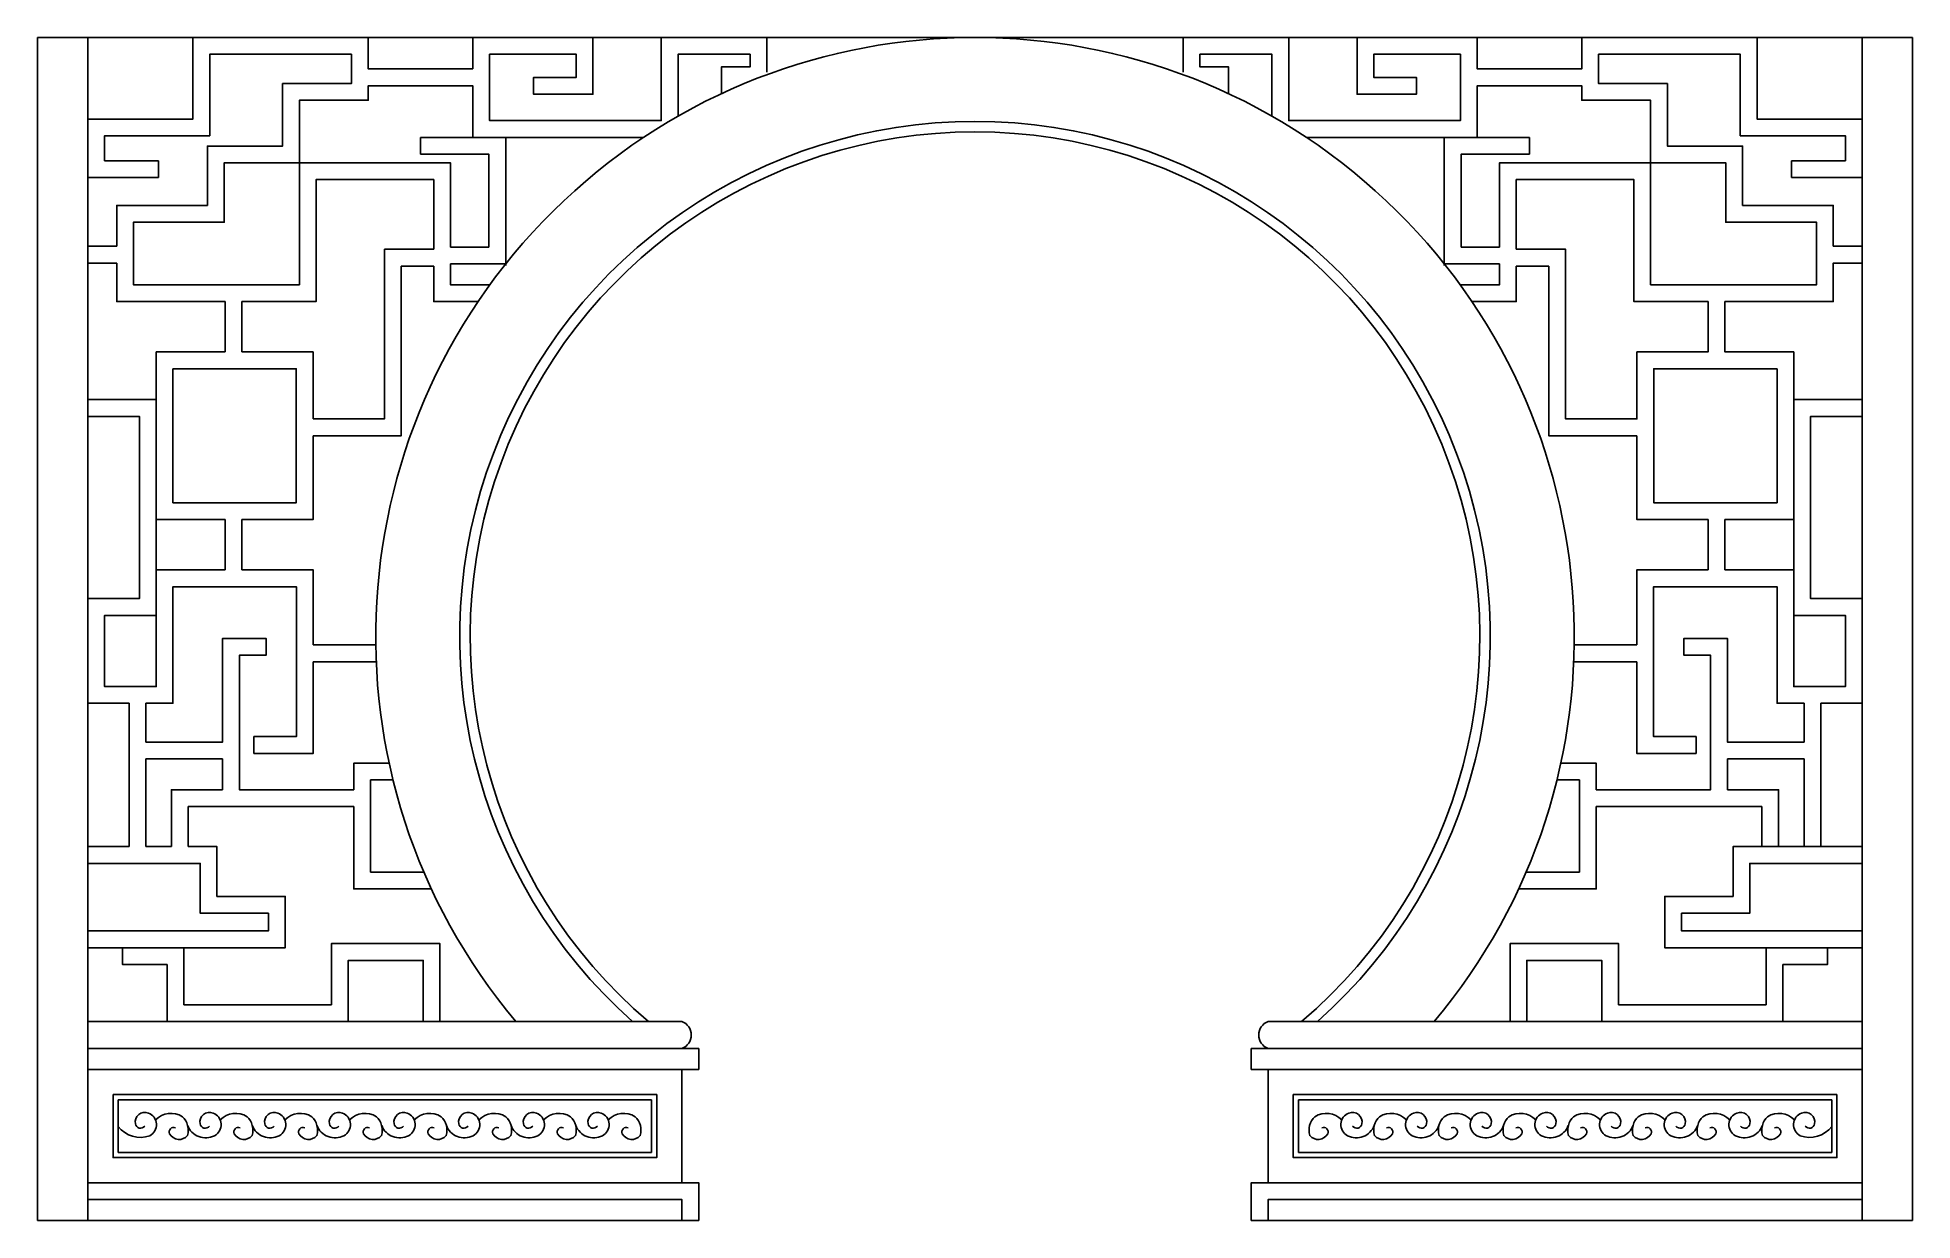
# Model space of a CAD drawing. Extents: x 4408 to 7982, y 8224 to 10480.
import ezdxf

# ---------------------------------------------------------------- set-up
doc = ezdxf.new("R2010")
doc.units = 0
doc.header["$LTSCALE"] = 60
doc.header["$MEASUREMENT"] = 0
for name, color, linetype in [('3', 3, 'CONTINUOUS'), ('4', 4, 'CONTINUOUS'), ('7', 7, 'CONTINUOUS')]:
    doc.layers.add(name, color=color, linetype=linetype)

msp = doc.modelspace()

# ---------------------------------------------------------------- linework, layer by layer
at = {"layer": '3', "linetype": 'BYBLOCK'}
for p, q in [((5137.9, 10289.5), (5137.9, 10257.5)), ((7252.1, 10289.5), (7252.1, 10257.5)), ((4638.3, 10244.8), (4638.3, 10212.8)), ((5195, 10241), (5195, 10232.3)), ((7195, 10241), (7195, 10232.3)), ((7751.7, 10244.8), (7751.7, 10212.8)), ((5069.1, 10076.1), (5163, 10076.1)), ((5101.1, 10044.1), (5163, 10044.1)), ((7288.9, 10044.1), (7227, 10044.1)), ((4765.4, 9976.5), (4765.4, 9880.4)), ((4797.4, 9976.5), (4797.4, 9880.4)), ((4765.4, 9464.7), (4765.4, 9560.8)), ((4797.4, 9464.7), (4797.4, 9560.8)), ((7592.6, 9464.7), (7592.6, 9560.8)), ((7624.6, 9464.7), (7624.6, 9560.8)), ((4933.2, 9321.7), (5052.6, 9321.7)), ((7456.8, 9321.7), (7337.4, 9321.7)), ((4933.2, 9289.7), (5053.5, 9289.7)), ((7456.8, 9289.7), (7336.5, 9289.7)), ((4819.9, 9146.8), (4819.9, 9114.8)), ((7570.1, 9146.8), (7570.1, 9114.8))]:
    msp.add_line(p, q, dxfattribs=at)
for points in [[(4638.3, 10212.8), (4503.6, 10212.8), (4503.6, 10324.5), (4703.9, 10324.5), (4703.9, 10480), (5038.2, 10480), (5038.2, 10420.1), (5237.5, 10420.1)], [(5237.5, 10480), (5237.5, 10420.1)], [(5798.2, 10413.7), (5798.2, 10413.7), (5798.2, 10480), (5596.8, 10480), (5596.8, 10321.5), (5269.5, 10321.5), (5269.5, 10448), (5434.7, 10448), (5434.7, 10403.8), (5353.4, 10403.8), (5353.4, 10371.8), (5466.7, 10371.8), (5466.7, 10480), (5269.5, 10480)], [(6591.8, 10413.7), (6591.8, 10413.7), (6591.8, 10480), (6793.2, 10480), (6793.2, 10321.5), (7120.5, 10321.5), (7120.5, 10448), (6955.3, 10448), (6955.3, 10403.8), (7036.6, 10403.8), (7036.6, 10371.8), (6923.3, 10371.8), (6923.3, 10480), (7120.5, 10480)], [(7751.7, 10212.8), (7886.4, 10212.8), (7886.4, 10324.5), (7686.1, 10324.5), (7686.1, 10480), (7351.8, 10480), (7351.8, 10420.1), (7152.5, 10420.1), (7152.5, 10480)], [(4638.3, 10244.8), (4535.6, 10244.8), (4535.6, 10292.5), (4735.9, 10292.5), (4735.9, 10448), (5006.2, 10448), (5006.2, 10392.2), (4874.9, 10392.2), (4874.9, 10273), (4731.6, 10273), (4731.6, 10159.7), (4558.6, 10159.7), (4558.6, 10081.9)], [(5628.8, 10329.8), (5628.8, 10448), (5766.2, 10448), (5766.2, 10423.8), (5766.2, 10423.8), (5711.4, 10423.8), (5711.4, 10372.6)], [(6761.2, 10329.8), (6761.2, 10448), (6623.8, 10448), (6623.8, 10423.8), (6623.8, 10423.8), (6678.6, 10423.8), (6678.6, 10372.6)], [(7751.7, 10244.8), (7854.4, 10244.8), (7854.4, 10292.5), (7654.1, 10292.5), (7654.1, 10448), (7383.8, 10448), (7383.8, 10392.2), (7515.1, 10392.2), (7515.1, 10273), (7658.4, 10273), (7658.4, 10159.7), (7831.4, 10159.7), (7831.4, 10081.9)], [(5563.3, 10289.5), (5237.5, 10289.5), (5237.5, 10388.1), (5038.2, 10388.1), (5038.2, 10360.2), (4906.9, 10360.2), (4906.9, 10241), (4763.6, 10241), (4763.6, 10127.7), (4590.6, 10127.7), (4590.6, 10008.5), (4906.9, 10008.5), (4906.9, 10241), (5195, 10241), (5195, 10080.1)], [(6826.7, 10289.5), (7152.5, 10289.5), (7152.5, 10388.1), (7351.8, 10388.1), (7351.8, 10360.2), (7483.1, 10360.2), (7483.1, 10241), (7626.4, 10241), (7626.4, 10127.7), (7799.4, 10127.7), (7799.4, 10008.5), (7483.1, 10008.5), (7483.1, 10241), (7195, 10241), (7195, 10080.1)], [(5237.5, 10289.5), (5137.9, 10289.5)], [(5137.9, 10289.5), (5300.4, 10289.5), (5300.4, 10045.4)], [(7252.1, 10289.5), (7089.6, 10289.5), (7089.6, 10045.4)], [(7152.5, 10289.5), (7252.1, 10289.5)], [(5137.9, 10257.5), (5268.4, 10257.5), (5268.4, 10080.1)], [(7252.1, 10257.5), (7121.6, 10257.5), (7121.6, 10080.1)], [(4797.4, 9976.5), (4938.9, 9976.5), (4938.9, 10209), (5163, 10209), (5163, 10076.1)], [(4558.6, 10081.9), (4503.6, 10081.9)], [(7831.4, 10081.9), (7886.4, 10081.9)], [(4558.6, 10049.9), (4503.6, 10049.9)], [(4558.6, 10049.9), (4558.6, 9976.5), (4765.4, 9976.5)], [(4933, 9752.6), (5069.1, 9752.6), (5069.1, 10076.1)], [(5268.4, 10080.1), (5195, 10080.1)], [(5300.4, 10048.1), (5195, 10048.1)], [(5195, 10048.1), (5195, 10008.5), (5270.3, 10008.5)], [(7089.6, 10048.1), (7195, 10048.1)], [(7195, 10048.1), (7195, 10008.5), (7119.7, 10008.5)], [(7121.6, 10080.1), (7195, 10080.1)], [(7624.6, 9560.8), (7756.1, 9560.8), (7756.1, 9880.4), (7624.6, 9880.4), (7624.6, 9976.5), (7831.4, 9976.5), (7831.4, 10049.9), (7886.4, 10049.9)], [(4933, 9720.6), (5101.1, 9720.6), (5101.1, 10044.1)], [(5163, 10044.1), (5163, 9976.5), (5247.9, 9976.5)], [(7227, 10044.1), (7227, 9976.5), (7142.1, 9976.5)], [(7457, 9720.6), (7288.9, 9720.6), (7288.9, 10044.1)], [(4765.4, 9560.8), (4633.9, 9560.8), (4633.9, 9880.4), (4765.4, 9880.4)], [(4797.4, 9880.4), (4933, 9880.4), (4933, 9752.6)], [(4765.4, 9464.7), (4633.9, 9464.7), (4633.9, 9242.3), (4535.6, 9242.3), (4535.6, 9377.9), (4633.9, 9377.9), (4633.9, 9789.4), (4503.6, 9789.4)], [(7624.6, 9464.7), (7756.1, 9464.7), (7756.1, 9242.3), (7854.4, 9242.3), (7854.4, 9377.9), (7756.1, 9377.9), (7756.1, 9789.4), (7886.4, 9789.4)], [(4503.6, 9757.4), (4601.9, 9757.4), (4601.9, 9409.9), (4503.6, 9409.9), (4503.6, 9210.3), (4582.2, 9210.3), (4582.2, 8937)], [(7886.4, 9757.4), (7788.1, 9757.4), (7788.1, 9409.9), (7886.4, 9409.9), (7886.4, 9210.3), (7807.8, 9210.3), (7807.8, 8937)], [(4933, 9720.6), (4933, 9560.8), (4797.4, 9560.8)], [(7457, 9720.6), (7457, 9560.8), (7592.6, 9560.8)], [(4829.4, 9464.7), (4797.4, 9464.7)], [(4829.4, 9464.7), (4933.2, 9464.7), (4933.2, 9321.7)], [(7560.6, 9464.7), (7456.8, 9464.7), (7456.8, 9321.7)], [(7560.6, 9464.7), (7592.6, 9464.7)], [(4829.4, 9432.7), (4665.9, 9432.7), (4665.9, 9210.3), (4614.2, 9210.3)], [(4829.4, 9432.7), (4901.2, 9432.7), (4901.2, 9146.8), (4819.9, 9146.8)], [(7560.6, 9432.7), (7488.8, 9432.7), (7488.8, 9146.8), (7570.1, 9146.8)], [(7560.6, 9432.7), (7724.1, 9432.7), (7724.1, 9210.3), (7775.8, 9210.3)], [(4614.2, 9136.5), (4760.6, 9136.5), (4760.6, 9334.1), (4843.3, 9334.1), (4843.3, 9302.1), (4792.6, 9302.1), (4792.6, 9045.3), (5010.6, 9045.3), (5010.6, 9096.1), (5078.3, 9096.1)], [(7775.8, 9136.5), (7629.4, 9136.5), (7629.4, 9334.1), (7546.7, 9334.1), (7546.7, 9302.1), (7597.4, 9302.1), (7597.4, 9045.3), (7379.4, 9045.3), (7379.4, 9096.1), (7311.7, 9096.1)], [(4933.2, 9289.7), (4933.2, 9114.8), (4819.9, 9114.8)], [(7456.8, 9289.7), (7456.8, 9114.8), (7570.1, 9114.8)], [(4760.6, 9104.5), (4614.2, 9104.5)], [(4614.2, 9104.5), (4614.2, 8937)], [(4760.6, 9104.5), (4760.6, 9045.3)], [(7629.4, 9104.5), (7629.4, 9045.3)], [(7629.4, 9104.5), (7775.8, 9104.5)], [(7775.8, 9104.5), (7775.8, 8937)], [(4760.6, 9045.3), (4662.9, 9045.3), (4662.9, 8937)], [(5042.6, 9013.3), (5042.6, 9064.1), (5085.7, 9064.1)], [(7347.4, 9013.3), (7347.4, 9064.1), (7304.3, 9064.1)], [(7629.4, 9045.3), (7727.1, 9045.3), (7727.1, 8939.2)], [(4792.6, 9013.3), (4694.9, 9013.3), (4694.9, 8937)], [(4792.6, 9013.3), (4987.9, 9013.3)], [(4987.9, 9013.3), (5010.6, 9013.3)], [(5010.6, 9013.3), (5010.6, 8856.5), (5158.7, 8856.5)], [(5042.6, 9013.3), (5042.6, 8888.5), (5144.5, 8888.5)], [(7379.4, 9013.3), (7379.4, 8856.5), (7231.3, 8856.5)], [(7347.4, 9013.3), (7347.4, 8888.5), (7245.5, 8888.5)], [(7402.1, 9013.3), (7379.4, 9013.3)], [(7597.4, 9013.3), (7402.1, 9013.3)], [(7597.4, 9013.3), (7695.1, 9013.3), (7695.1, 8939.2)], [(4503.6, 8744.2), (4879.9, 8744.2), (4879.9, 8842.1), (4749.8, 8842.1), (4749.8, 8937), (4694.9, 8937)], [(4582.2, 8937), (4503.6, 8937)], [(4662.9, 8937), (4614.2, 8937)], [(7886.4, 8744.2), (7510.1, 8744.2), (7510.1, 8842.1), (7640.2, 8842.1), (7640.2, 8937), (7886.4, 8937)], [(4503.6, 8776.2), (4847.9, 8776.2), (4847.9, 8810.1), (4717.8, 8810.1), (4717.8, 8905), (4503.6, 8905)], [(7886.4, 8776.2), (7542.1, 8776.2), (7542.1, 8810.1), (7672.2, 8810.1), (7672.2, 8905), (7886.4, 8905)], [(5143, 8603.5), (5143, 8720.1), (5000, 8720.1), (5000, 8603.5), (4739.8, 8603.5), (4654.8, 8603.5), (4654.8, 8712.2), (4569.8, 8712.2), (4569.8, 8744.2), (4686.8, 8744.2), (4686.8, 8635.5), (4968, 8635.5), (4968, 8752.1), (5175, 8752.1), (5175, 8603.5)], [(7247, 8603.5), (7247, 8720.1), (7390, 8720.1), (7390, 8603.5), (7650.2, 8603.5), (7735.2, 8603.5), (7735.2, 8712.2), (7820.2, 8712.2), (7820.2, 8744.2), (7703.2, 8744.2), (7703.2, 8635.5), (7422, 8635.5), (7422, 8752.1), (7215, 8752.1), (7215, 8603.5)]]:
    msp.add_lwpolyline(points, dxfattribs=at)
for points in [[(7227, 10076.1), (7227, 10209), (7451.1, 10209), (7451.1, 9976.5), (7592.6, 9976.5), (7592.6, 9880.4), (7457, 9880.4), (7457, 9752.6), (7320.9, 9752.6), (7320.9, 10076.1)], [(4665.9, 9848.4), (4901, 9848.4), (4901, 9592.8), (4665.9, 9592.8)], [(7724.1, 9848.4), (7489, 9848.4), (7489, 9592.8), (7724.1, 9592.8)], [(4614.2, 9136.5), (4614.2, 9210.3), (4614.2, 9136.5)], [(7775.8, 9136.5), (7775.8, 9210.3), (7775.8, 9136.5)], [(4561.6, 8454), (5578.2, 8454), (5578.2, 8354), (4561.6, 8354)], [(7828.4, 8454), (6811.8, 8454), (6811.8, 8354), (7828.4, 8354)]]:
    msp.add_lwpolyline(points, close=True, dxfattribs=at)
for points in [[(4612.2, 8403.7, -0.640234), (4594.2, 8408.4, -0.57945), (4619, 8429, -0.650063), (4621.7, 8385.7, -0.327063), (4561.6, 8403.3)], [(4632.6, 8416.1, -0.352919), (4684, 8422, -0.28373), (4693.6, 8386.1, -0.538728), (4659.5, 8389.6, -0.684593), (4670.6, 8401)], [(4735.5, 8403.7, -0.640234), (4717.5, 8408.4, -0.57945), (4742.3, 8429, -0.650063), (4745, 8385.7, -0.450658), (4693.9, 8405.4)], [(4755.9, 8416.1, -0.352919), (4807.3, 8422, -0.28373), (4816.9, 8386.1, -0.538728), (4782.8, 8389.6, -0.684593), (4793.8, 8401)], [(4858.8, 8403.7, -0.640234), (4840.8, 8408.4, -0.57945), (4865.6, 8429, -0.650063), (4868.3, 8385.7, -0.450658), (4817.2, 8405.4)], [(4879.2, 8416.1, -0.352919), (4930.6, 8422, -0.28373), (4940.2, 8386.1, -0.538728), (4906.1, 8389.6, -0.684593), (4917.1, 8401)], [(4982.1, 8403.7, -0.640234), (4964.1, 8408.4, -0.57945), (4988.9, 8429, -0.650063), (4991.6, 8385.7, -0.450658), (4940.5, 8405.4)], [(5002.5, 8416.1, -0.352919), (5053.9, 8422, -0.28373), (5063.5, 8386.1, -0.538728), (5029.4, 8389.6, -0.684593), (5040.4, 8401)], [(5105.4, 8403.7, -0.640234), (5087.4, 8408.4, -0.57945), (5112.2, 8429, -0.650063), (5114.9, 8385.7, -0.450658), (5063.8, 8405.4)], [(5125.8, 8416.1, -0.352919), (5177.2, 8422, -0.28373), (5186.8, 8386.1, -0.538728), (5152.7, 8389.6, -0.684593), (5163.7, 8401)], [(5228.6, 8403.7, -0.640234), (5210.7, 8408.4, -0.57945), (5235.5, 8429, -0.650063), (5238.1, 8385.7, -0.450658), (5187.1, 8405.4)], [(5249.1, 8416.1, -0.352919), (5300.5, 8422, -0.28373), (5310.1, 8386.1, -0.538728), (5276, 8389.6, -0.684593), (5287, 8401)], [(5351.9, 8403.7, -0.640234), (5334, 8408.4, -0.57945), (5358.8, 8429, -0.650063), (5361.4, 8385.7, -0.450658), (5310.4, 8405.4)], [(5372.4, 8416.1, -0.352919), (5423.8, 8422, -0.28373), (5433.4, 8386.1, -0.538728), (5399.3, 8389.6, -0.684593), (5410.3, 8401)], [(5475.2, 8403.7, -0.640234), (5457.3, 8408.4, -0.57945), (5482.1, 8429, -0.650063), (5484.7, 8385.7, -0.450658), (5433.7, 8405.4)], [(5495.7, 8416.1, -0.352919), (5547.1, 8422, -0.28373), (5556.7, 8386.1, -0.538728), (5522.6, 8389.6, -0.684593), (5533.6, 8401)], [(6894.3, 8416.1, 0.352919), (6842.9, 8422, 0.28373), (6833.3, 8386.1, 0.538728), (6867.4, 8389.6, 0.684593), (6856.4, 8401)], [(6914.8, 8403.7, 0.640234), (6932.7, 8408.4, 0.57945), (6907.9, 8429, 0.650063), (6905.3, 8385.7, 0.450658), (6956.3, 8405.4)], [(7017.6, 8416.1, 0.352919), (6966.2, 8422, 0.28373), (6956.6, 8386.1, 0.538728), (6990.7, 8389.6, 0.684593), (6979.7, 8401)], [(7038.1, 8403.7, 0.640234), (7056, 8408.4, 0.57945), (7031.2, 8429, 0.650063), (7028.6, 8385.7, 0.450658), (7079.6, 8405.4)], [(7140.9, 8416.1, 0.352919), (7089.5, 8422, 0.28373), (7079.9, 8386.1, 0.538728), (7114, 8389.6, 0.684593), (7103, 8401)], [(7161.4, 8403.7, 0.640234), (7179.3, 8408.4, 0.57945), (7154.5, 8429, 0.650063), (7151.9, 8385.7, 0.450658), (7202.9, 8405.4)], [(7264.2, 8416.1, 0.352919), (7212.8, 8422, 0.28373), (7203.2, 8386.1, 0.538728), (7237.3, 8389.6, 0.684593), (7226.3, 8401)], [(7284.6, 8403.7, 0.640234), (7302.6, 8408.4, 0.57945), (7277.8, 8429, 0.650063), (7275.1, 8385.7, 0.450658), (7326.2, 8405.4)], [(7387.5, 8416.1, 0.352919), (7336.1, 8422, 0.28373), (7326.5, 8386.1, 0.538728), (7360.6, 8389.6, 0.684593), (7349.6, 8401)], [(7407.9, 8403.7, 0.640234), (7425.9, 8408.4, 0.57945), (7401.1, 8429, 0.650063), (7398.4, 8385.7, 0.450658), (7449.5, 8405.4)], [(7510.8, 8416.1, 0.352919), (7459.4, 8422, 0.28373), (7449.8, 8386.1, 0.538728), (7483.9, 8389.6, 0.684593), (7472.9, 8401)], [(7531.2, 8403.7, 0.640234), (7549.2, 8408.4, 0.57945), (7524.4, 8429, 0.650063), (7521.7, 8385.7, 0.450658), (7572.8, 8405.4)], [(7634.1, 8416.1, 0.352919), (7582.7, 8422, 0.28373), (7573.1, 8386.1, 0.538728), (7607.2, 8389.6, 0.684593), (7596.2, 8401)], [(7654.5, 8403.7, 0.640234), (7672.5, 8408.4, 0.57945), (7647.7, 8429, 0.650063), (7645, 8385.7, 0.450658), (7696.1, 8405.4)], [(7757.4, 8416.1, 0.352919), (7706, 8422, 0.28373), (7696.4, 8386.1, 0.538728), (7730.5, 8389.6, 0.684593), (7719.4, 8401)], [(7777.8, 8403.7, 0.640234), (7795.8, 8408.4, 0.57945), (7771, 8429, 0.650063), (7768.3, 8385.7, 0.327063), (7828.4, 8403.3)]]:
    msp.add_lwpolyline(points, format="xyb", dxfattribs=at)
msp.add_arc((6195, 9337.5), 982.5, 311.6568, 228.3432, dxfattribs=at)
at = {"layer": '4'}
for p, q in [((4407.6, 8224), (4407.6, 10480)), ((7982.4, 8224), (7982.4, 10480))]:
    msp.add_line(p, q, dxfattribs=at)
at = {"layer": '4', "linetype": 'BYBLOCK'}
for p, q in [((5572.5, 8603.5), (5636.2, 8603.5)), ((6817.5, 8603.5), (6753.8, 8603.5)), ((4407.6, 8224), (5668.3, 8224)), ((7982.4, 8224), (6721.7, 8224))]:
    msp.add_line(p, q, dxfattribs=at)
msp.add_lwpolyline([(4407.6, 10480), (7982.4, 10480)], dxfattribs=at)
at = {"layer": '4'}
for points in [[(4407.6, 10480), (4407.6, 8384)], [(4503.6, 10480), (4503.6, 8224)], [(7886.4, 10480), (7886.4, 8224)], [(7982.4, 10480), (7982.4, 8384)], [(4407.6, 8224), (5236.9, 8224)], [(7982.4, 8224), (7153.1, 8224)]]:
    msp.add_lwpolyline(points, dxfattribs=at)
at = {"layer": '4', "linetype": 'BYBLOCK'}
for points in [[(5636.2, 8603.5, -0.690903), (5636.2, 8552), (5668.3, 8552), (5668.3, 8512), (5636.2, 8512), (5636.2, 8296), (5668.3, 8296), (5668.3, 8224)], [(6753.8, 8603.5, 0.690903), (6753.8, 8552), (6721.7, 8552), (6721.7, 8512), (6753.8, 8512), (6753.8, 8296), (6721.7, 8296), (6721.7, 8224)]]:
    msp.add_lwpolyline(points, format="xyb", dxfattribs=at)
msp.add_arc((6195, 9337.5), 962.5, 310.3003, 229.6997, dxfattribs=at)
at = {"layer": '7', "linetype": 'BYBLOCK'}
for p, q in [((5572.5, 8603.5), (4503.6, 8603.5)), ((6817.5, 8603.5), (7886.4, 8603.5)), ((4503.6, 8552), (5636.2, 8552)), ((5636.2, 8552), (4503.6, 8552)), ((6753.8, 8552), (7886.4, 8552)), ((7886.4, 8552), (6753.8, 8552)), ((4503.6, 8512), (5636.2, 8512)), ((5636.2, 8512), (4503.6, 8512)), ((4503.6, 8296), (4503.6, 8512)), ((5636.2, 8296), (5636.2, 8512)), ((6753.8, 8512), (7886.4, 8512)), ((7886.4, 8512), (6753.8, 8512)), ((7886.4, 8296), (7886.4, 8512)), ((5636.2, 8296), (4503.6, 8296)), ((6753.8, 8296), (7886.4, 8296)), ((6753.8, 8296), (7886.4, 8296))]:
    msp.add_line(p, q, dxfattribs=at)
for points in [[(4551.6, 8464), (5588.2, 8464), (5588.2, 8344), (4551.6, 8344)], [(7838.4, 8464), (6801.8, 8464), (6801.8, 8344), (7838.4, 8344)]]:
    msp.add_lwpolyline(points, close=True, dxfattribs=at)
for points in [[(5668.3, 8224), (5668.3, 8296), (4503.6, 8296)], [(5636.3, 8224), (5636.3, 8264), (4503.6, 8264)], [(6753.7, 8224), (6753.7, 8264), (7886.4, 8264)]]:
    msp.add_lwpolyline(points, dxfattribs=at)
msp.add_arc((6195, 9337.5), 1142.5, 320.0211, 219.9789, dxfattribs=at)

doc.saveas('drawing.dxf')
